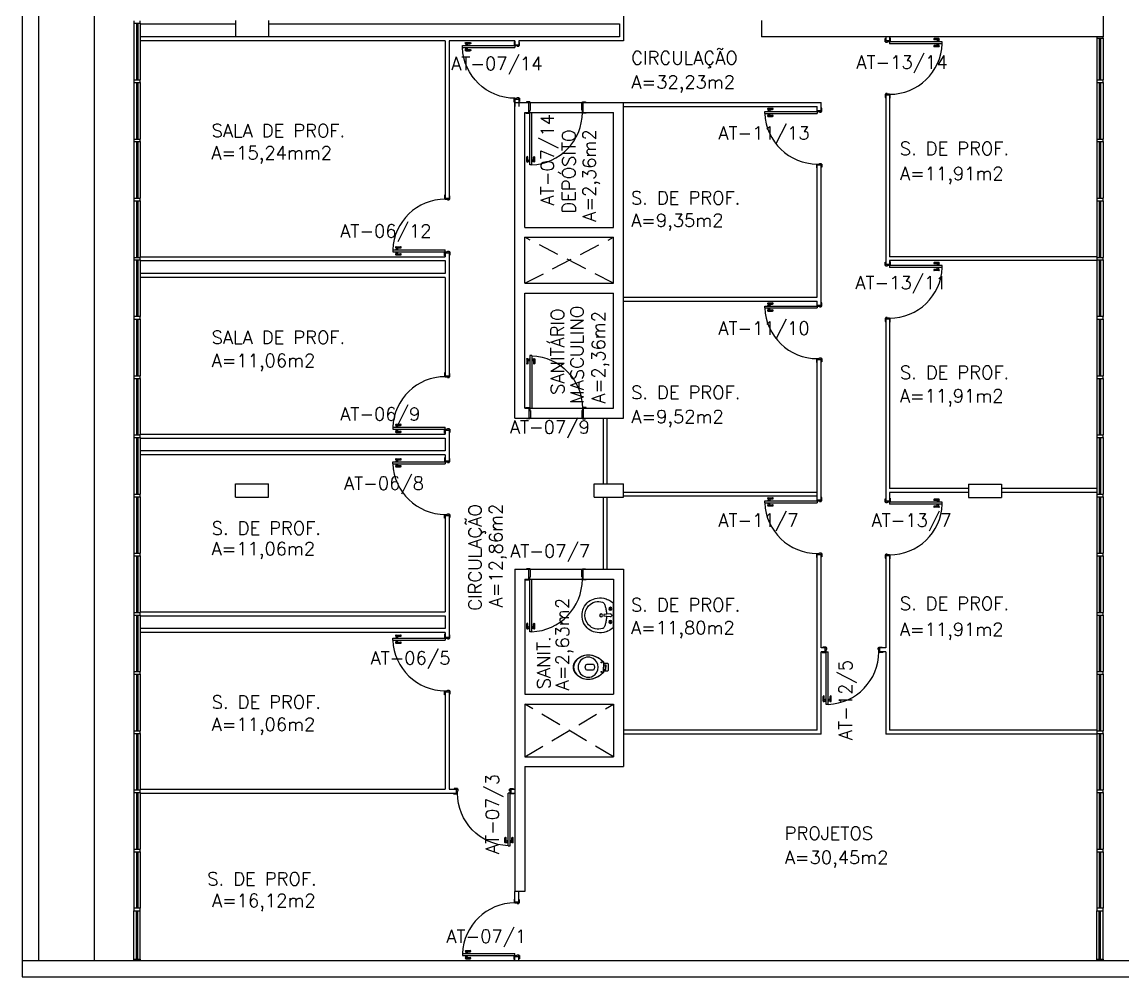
# Model space of a CAD drawing. Extents: x 199.5 to 246.9, y 176.5 to 214.3.
# Drawn here: x 202.59 to 219.34, y 176.47 to 190.99 of the extents above; entities that cross this region are included whole.
import ezdxf

# ---------------------------------------------------------------- set-up
doc = ezdxf.new("R2010")
doc.units = 0
doc.header["$LTSCALE"] = 0.1
doc.header["$MEASUREMENT"] = 0
doc.linetypes.add('HIDDEN', pattern=[9.525, 6.35, -3.175])
doc.linetypes.add('HIDDEN2', pattern=[4.7625, 3.175, -1.5875])
for name, color, linetype in [('1', 1, 'CONTINUOUS'), ('3', 2, 'CONTINUOUS'), ('ALVENARIA', 2, 'CONTINUOUS'), ('AREA', 2, 'CONTINUOUS'), ('DIVISÓRIA', 2, 'CONTINUOUS'), ('ENDEREÇO', 2, 'CONTINUOUS'), ('JANELA', 1, 'CONTINUOUS'), ('MACANETA', 2, 'CONTINUOUS'), ('MARCO', 2, 'CONTINUOUS'), ('PC', 7, 'CONTINUOUS'), ('PISO', 1, 'CONTINUOUS'), ('PORTA', 2, 'CONTINUOUS'), ('PROJEÇÃO', 1, 'HIDDEN'), ('SOLEIRA', 1, 'CONTINUOUS'), ('TEXTO', 2, 'CONTINUOUS')]:
    doc.layers.add(name, color=color, linetype=linetype)
doc.styles.add('UNB-100', font='simplex.shx', dxfattribs={"height": 0.2})

# ---------------------------------------------------------------- blocks, each defined once
blk = doc.blocks.new('MACANETA')
at = {"layer": 'MACANETA', "color": 1}
for p, q in [((-0.077, 0.052), (-0.077, 0.12)), ((-0.059, 0.052), (-0.059, 0.12)), ((-0.059, 0.075), (-0.036, 0.075)), ((-0.059, 0.052), (-0.036, 0.052)), ((-0.036, 0.044), (-0.036, 0.084)), ((-0.036, 0.084), (-0.03, 0.084)), ((-0.036, 0.044), (-0.03, 0.044)), ((0.006, 0.084), (0, 0.084)), ((0.006, 0.044), (0, 0.044)), ((0.006, 0.044), (0.006, 0.084)), ((0.029, 0.075), (0.006, 0.075)), ((0.029, 0.052), (0.006, 0.052)), ((0.029, 0.052), (0.029, 0.12)), ((0.047, 0.052), (0.047, 0.12))]:
    blk.add_line(p, q, dxfattribs=at)
for centre, start, end in [((-0.068, 0.12), 90, 180), ((-0.068, 0.052), 180, 270), ((-0.068, 0.12), 0, 90), ((-0.068, 0.052), 270, 0), ((0.038, 0.12), 90, 180), ((0.038, 0.052), 180, 270), ((0.038, 0.12), 0, 90), ((0.038, 0.052), 270, 0)]:
    blk.add_arc(centre, 0.00874, start, end, dxfattribs=at)
blk = doc.blocks.new('DOOR-80')
at = {"layer": 'PORTA'}
for p, q in [((-0.045, -0.8), (-0.045, 0)), ((-0.015, 0), (-0.045, 0)), ((-0.015, -0.8), (-0.015, 0)), ((-0.045, -0.8), (-0.015, -0.8))]:
    blk.add_line(p, q, dxfattribs=at)
at = {"layer": 'PORTA', "color": 1}
blk.add_arc((-0.015, 0), 0.8, 180, 267.8509, dxfattribs=at)
at = {"layer": 'PORTA'}
blk.add_blockref('MACANETA', (-0.015, -0.8), dxfattribs=at)
blk = doc.blocks.new('DOOR80')
at = {"layer": 'PORTA'}
for p, q in [((0.015, -0.8), (0.015, 0)), ((0.015, 0), (0.045, 0)), ((0.045, -0.8), (0.045, 0)), ((0.045, -0.8), (0.015, -0.8))]:
    blk.add_line(p, q, dxfattribs=at)
at = {"layer": 'PORTA', "color": 1}
blk.add_arc((0.015, 0), 0.8, 272.1491, 0, dxfattribs=at)
at = {"layer": 'PORTA'}
blk.add_blockref('MACANETA', (0.045, -0.8), dxfattribs=at)
blk = doc.blocks.new('A$C6A052544')
at = {"layer": 'PC', "color": 2}
for p, q in [((0.265, 0), (0.09, 0)), ((0.242, 0.053), (0.249, 0.147)), ((0.249, 0.147), (0.279, 0.147)), ((0.249, 0.147), (0.279, 0.147)), ((0.44, 0), (0.265, 0)), ((0.287, 0.053), (0.279, 0.147))]:
    blk.add_line(p, q, dxfattribs=at)
at = {"layer": 'PC', "color": 1}
for centre, radius in [((0.265, 0.19), 0.0225), ((0.164, 0.049), 0.015), ((0.364, 0.049), 0.015)]:
    blk.add_circle(centre, radius, dxfattribs=at)
at = {"layer": 'PC', "color": 2}
for centre in [(0.164, 0.049), (0.364, 0.049)]:
    blk.add_circle(centre, 0.0225, dxfattribs=at)
for centre, radius, start, end in [((0.283, 0.212), 0.283, 143.5759, 166.077), ((0.248, 0.233), 0.242, 112.9756, 142.6811), ((0.253, 0.233), 0.199, 132.5387, 166.3801), ((0.263, 0.217), 0.218, 89.5084, 131.6465), ((0.264, 0.213), 0.267, 89.755, 114.448), ((0.266, 0.213), 0.267, 65.552, 90.245), ((0.267, 0.217), 0.218, 48.3535, 90.4916), ((0.282, 0.233), 0.242, 37.3189, 67.0244), ((0.276, 0.233), 0.199, 13.6199, 47.4613), ((0.246, 0.212), 0.283, 13.923, 36.4241), ((0.308, 0.208), 0.309, 166.5171, 190.8389), ((0.255, 0.233), 0.201, 166.6319, 198.9909), ((0.102, 0.178), 0.039, 194.4492, 220.5012), ((0.427, 0.178), 0.039, 319.4988, 345.5508), ((0.274, 0.233), 0.201, 341.0091, 13.3681), ((0.221, 0.208), 0.309, 349.1611, 13.4829), ((0.327, 0.217), 0.329, 191.7639, 204.6142), ((0.296, 0.207), 0.297, 205.4395, 223.1578), ((0.105, 0.182), 0.0439, 222.0627, 243.6798), ((0.089, 0.011), 0.0113, 216.6083, 274.9362), ((0.146, 0.259), 0.132, 242.7105, 252.8041), ((0.254, 0.523), 0.416, 249.3524, 256.1775), ((0.27, 0.578), 0.473, 255.9168, 263.3055), ((0.262, 0.483), 0.378, 262.7649, 267.5591), ((0.264, 0.049), 0.0225, 171.2026, 8.7974), ((0.267, 0.483), 0.378, 272.3442, 277.2351), ((0.259, 0.578), 0.473, 276.6945, 284.0832), ((0.275, 0.523), 0.416, 283.8225, 290.6476), ((0.383, 0.259), 0.132, 287.1959, 297.2895), ((0.441, 0.011), 0.0113, 265.0638, 323.3917), ((0.424, 0.182), 0.0439, 296.3202, 317.9373), ((0.233, 0.207), 0.297, 316.8422, 334.5605), ((0.202, 0.217), 0.329, 335.3858, 348.2361)]:
    blk.add_arc(centre, radius, start, end, dxfattribs=at)

msp = doc.modelspace()

# ---------------------------------------------------------------- linework, layer by layer
at = {"layer": '1'}
for points in [[(211.442, 181.251, 0.139044), (211.44, 181.256, 0.064585), (211.38, 181.31, 0.117724), (211.236, 181.364, 0.055952), (211.183, 181.364, 0.107706), (211.085, 181.33, 0.08812), (211.016, 181.269, 0.163345), (210.987, 181.182), (210.987, 181.182, 0.163345), (211.016, 181.094, 0.08812), (211.085, 181.033, 0.107706), (211.183, 181, 0.055952), (211.236, 180.999, 0.117724), (211.38, 181.053, 0.064585), (211.44, 181.108, 0.139044), (211.442, 181.112)], [(211.442, 181.225, 0.380199), (211.45, 181.218), (211.461, 181.218, 0.087349), (211.465, 181.219, -0.172037), (211.474, 181.219, -0.102747), (211.476, 181.217, -0.167994), (211.477, 181.213), (211.477, 181.182)], [(211.442, 181.138, -0.380199), (211.45, 181.146), (211.461, 181.146, -0.087349), (211.465, 181.145, 0.172037), (211.474, 181.145, 0.102747), (211.476, 181.146, 0.167994), (211.477, 181.15), (211.477, 181.182)]]:
    msp.add_lwpolyline(points, format="xyb", dxfattribs=at)
msp.add_lwpolyline([(211.17, 181.152, -0.183333), (211.17, 181.212, -0.302776), (211.192, 181.226), (211.288, 181.226, -0.370787), (211.288, 181.137), (211.192, 181.137, -0.302776)], format="xyb", close=True, dxfattribs=at)
msp.add_lwpolyline([(211.466, 181.217), (211.466, 181.182), (211.466, 181.146)], dxfattribs=at)
at = {"layer": '3'}
for points in [[(211.439, 181.1, -0.059368), (211.382, 181.05, -0.082654), (211.282, 181.004, -0.104255), (211.182, 180.995, -0.107708), (211.082, 181.029, -0.088187), (211.012, 181.092, -0.163426), (210.982, 181.182, -0.163426), (211.012, 181.272, -0.088187), (211.082, 181.334, -0.107708), (211.182, 181.368, -0.104255), (211.282, 181.36, -0.082654), (211.382, 181.314, -0.059368), (211.439, 181.264, -0.207706), (211.442, 181.256), (211.442, 181.251), (211.442, 181.244), (211.5, 181.244, -0.402093), (211.512, 181.233), (211.512, 181.182), (211.512, 181.13, -0.402093), (211.5, 181.119), (211.442, 181.119), (211.442, 181.112), (211.442, 181.107, -0.207706)], [(211.36, 181.182, 0.268395), (211.282, 181.315, 0.179674), (211.182, 181.333, 0.170707), (211.092, 181.282, 0.179561), (211.055, 181.182, 0.179561), (211.092, 181.082, 0.170707), (211.182, 181.031, 0.179674), (211.282, 181.048, 0.268395)]]:
    msp.add_lwpolyline(points, format="xyb", close=True, dxfattribs=at)
for points in [[(211.442, 181.244), (211.442, 181.182)], [(211.442, 181.119), (211.442, 181.182)]]:
    msp.add_lwpolyline(points, dxfattribs=at)
for centre in [(211.412, 181.255), (211.412, 181.109)]:
    msp.add_circle(centre, 0.0075, dxfattribs=at)
at = {"layer": 'ALVENARIA'}
for p, q in [((219.044, 198.07), (219.044, 190.77)), ((205.844, 191.02), (205.844, 190.77)), ((206.344, 191.02), (206.344, 190.77)), ((213.844, 191.02), (213.844, 190.77)), ((206.344, 190.77), (205.844, 190.77)), ((219.044, 190.77), (213.844, 190.77)), ((210.094, 184.97), (210.094, 189.77)), ((210.094, 189.77), (210.304, 189.77)), ((210.244, 189.62), (210.304, 189.62)), ((210.244, 187.87), (210.244, 189.62)), ((210.304, 189.62), (210.304, 189.77)), ((211.134, 189.77), (211.744, 189.77)), ((211.134, 189.62), (211.134, 189.77)), ((211.134, 189.62), (211.594, 189.62)), ((211.594, 187.87), (211.594, 189.62)), ((211.744, 184.97), (211.744, 189.77)), ((210.244, 187.87), (211.594, 187.87)), ((210.244, 187.72), (211.594, 187.72)), ((210.244, 187.02), (210.244, 187.72)), ((211.594, 187.02), (211.594, 187.72)), ((210.244, 187.02), (211.594, 187.02)), ((210.244, 185.12), (210.244, 186.87)), ((210.244, 186.87), (211.594, 186.87)), ((211.594, 185.12), (211.594, 186.87)), ((210.244, 185.12), (210.304, 185.12)), ((210.304, 185.12), (210.304, 184.97)), ((211.134, 185.12), (211.594, 185.12)), ((211.134, 185.12), (211.134, 184.97)), ((210.094, 184.97), (210.304, 184.97)), ((211.134, 184.97), (211.744, 184.97)), ((205.844, 183.77), (205.844, 183.97)), ((205.844, 183.97), (206.344, 183.97)), ((206.344, 183.77), (206.344, 183.97)), ((211.3, 183.77), (211.3, 183.97)), ((211.3, 183.97), (211.744, 183.97)), ((211.744, 183.77), (211.744, 183.97)), ((216.994, 183.963), (217.494, 183.963)), ((216.994, 183.963), (216.994, 183.763)), ((217.494, 183.963), (217.494, 183.763)), ((205.844, 183.77), (206.344, 183.77)), ((211.3, 183.77), (211.744, 183.77)), ((216.994, 183.763), (217.494, 183.763)), ((210.094, 182.67), (210.304, 182.67)), ((210.094, 182.67), (210.094, 177.77)), ((210.304, 182.52), (210.304, 182.67)), ((211.134, 182.67), (211.744, 182.67)), ((211.134, 182.52), (211.134, 182.67)), ((211.744, 182.67), (211.744, 179.67)), ((210.244, 182.52), (210.244, 180.77)), ((210.244, 182.52), (210.304, 182.52)), ((211.134, 182.52), (211.594, 182.52)), ((211.594, 182.52), (211.594, 180.77)), ((210.244, 180.77), (211.594, 180.77)), ((210.244, 180.62), (211.594, 180.62)), ((210.244, 180.62), (210.244, 179.82)), ((211.594, 180.62), (211.594, 179.82)), ((210.244, 179.82), (211.594, 179.82)), ((210.244, 179.67), (211.744, 179.67)), ((210.244, 179.67), (210.244, 177.77)), ((210.244, 177.77), (210.094, 177.77)), ((202.594, 176.72), (225.844, 176.72)), ((202.594, 176.72), (202.594, 176.47)), ((202.594, 176.47), (225.844, 176.47))]:
    msp.add_line(p, q, dxfattribs=at)
at = {"layer": 'DIVISÓRIA'}
for p, q in [((204.394, 190.965), (205.844, 190.965)), ((206.344, 190.965), (211.684, 190.965)), ((211.684, 190.965), (211.684, 190.77)), ((211.744, 191.085), (211.744, 190.71)), ((211.684, 190.77), (204.394, 190.77)), ((209.034, 190.71), (204.394, 190.71)), ((209.034, 190.71), (209.034, 188.315)), ((209.094, 190.71), (209.094, 188.315)), ((210.094, 190.71), (209.094, 190.71)), ((210.084, 190.695), (210.084, 190.645)), ((210.094, 190.695), (210.084, 190.695)), ((210.084, 190.645), (210.094, 190.645)), ((210.094, 190.71), (210.094, 190.65)), ((210.094, 190.65), (210.094, 190.645)), ((210.094, 190.65), (210.154, 190.65)), ((210.094, 190.645), (210.094, 190.635)), ((210.094, 190.635), (210.129, 190.635)), ((210.129, 190.635), (210.129, 190.625)), ((210.129, 190.625), (210.154, 190.625)), ((211.684, 190.77), (210.154, 190.77)), ((211.744, 190.71), (210.154, 190.71)), ((210.154, 190.71), (210.154, 190.65)), ((210.164, 190.685), (210.154, 190.685)), ((210.154, 190.65), (210.154, 190.635)), ((210.154, 190.635), (210.164, 190.635)), ((210.154, 190.625), (210.154, 190.635)), ((210.164, 190.635), (210.164, 190.685)), ((215.724, 190.745), (215.734, 190.745)), ((215.724, 190.695), (215.724, 190.745)), ((215.734, 190.695), (215.724, 190.695)), ((215.734, 190.77), (215.734, 190.71)), ((215.734, 190.71), (215.734, 190.695)), ((215.794, 190.71), (215.734, 190.71)), ((215.734, 190.685), (215.734, 190.695)), ((215.759, 190.685), (215.734, 190.685)), ((215.759, 190.695), (215.759, 190.685)), ((215.794, 190.695), (215.759, 190.695)), ((215.794, 190.77), (215.794, 190.71)), ((215.794, 190.755), (215.804, 190.755)), ((215.794, 190.71), (215.794, 190.705)), ((215.794, 190.705), (215.794, 190.695)), ((215.804, 190.705), (215.794, 190.705)), ((215.804, 190.755), (215.804, 190.705)), ((210.084, 189.825), (210.094, 189.825)), ((210.084, 189.775), (210.084, 189.825)), ((210.094, 189.835), (210.129, 189.835)), ((210.094, 189.825), (210.094, 189.835)), ((210.094, 189.82), (210.094, 189.825)), ((210.094, 189.82), (210.094, 189.71)), ((210.094, 189.82), (210.154, 189.82)), ((210.129, 189.845), (210.154, 189.845)), ((210.129, 189.835), (210.129, 189.845)), ((210.154, 189.845), (210.154, 189.835)), ((210.154, 189.82), (210.154, 189.835)), ((210.154, 189.835), (210.164, 189.835)), ((210.154, 189.82), (210.154, 189.71)), ((210.164, 189.785), (210.154, 189.785)), ((210.164, 189.835), (210.164, 189.785)), ((215.724, 189.895), (215.724, 189.845)), ((215.734, 189.895), (215.724, 189.895)), ((215.724, 189.845), (215.734, 189.845)), ((215.734, 189.905), (215.734, 189.895)), ((215.759, 189.905), (215.734, 189.905)), ((215.734, 189.88), (215.734, 189.895)), ((215.734, 189.88), (215.734, 187.305)), ((215.794, 189.88), (215.734, 189.88)), ((215.759, 189.895), (215.759, 189.905)), ((215.794, 189.895), (215.759, 189.895)), ((215.794, 189.885), (215.794, 189.895)), ((215.794, 189.88), (215.794, 189.885)), ((215.804, 189.885), (215.794, 189.885)), ((215.794, 189.88), (215.794, 187.425)), ((215.794, 189.835), (215.804, 189.835)), ((215.804, 189.835), (215.804, 189.885)), ((210.094, 189.775), (210.084, 189.775)), ((211.744, 189.77), (214.754, 189.77)), ((211.744, 189.71), (214.694, 189.71)), ((214.684, 189.695), (214.684, 189.645)), ((214.694, 189.695), (214.684, 189.695)), ((214.684, 189.645), (214.694, 189.645)), ((214.694, 189.65), (214.694, 189.71)), ((214.694, 189.65), (214.694, 189.645)), ((214.694, 189.65), (214.754, 189.65)), ((214.694, 189.645), (214.694, 189.635)), ((214.694, 189.635), (214.729, 189.635)), ((214.729, 189.635), (214.729, 189.625)), ((214.729, 189.625), (214.754, 189.625)), ((214.754, 189.65), (214.754, 189.77)), ((214.764, 189.685), (214.754, 189.685)), ((214.754, 189.65), (214.754, 189.635)), ((214.754, 189.635), (214.764, 189.635)), ((214.754, 189.625), (214.754, 189.635)), ((214.764, 189.635), (214.764, 189.685)), ((214.684, 188.825), (214.694, 188.825)), ((214.684, 188.775), (214.684, 188.825)), ((214.694, 188.775), (214.684, 188.775)), ((214.694, 188.835), (214.729, 188.835)), ((214.694, 188.825), (214.694, 188.835)), ((214.694, 188.82), (214.694, 188.825)), ((214.694, 188.82), (214.754, 188.82)), ((214.694, 186.81), (214.694, 188.82)), ((214.729, 188.845), (214.754, 188.845)), ((214.729, 188.835), (214.729, 188.845)), ((214.754, 188.845), (214.754, 188.835)), ((214.754, 188.82), (214.754, 188.835)), ((214.754, 188.835), (214.764, 188.835)), ((214.754, 186.69), (214.754, 188.82)), ((214.764, 188.785), (214.754, 188.785)), ((214.764, 188.835), (214.764, 188.785)), ((209.024, 188.36), (209.024, 188.31)), ((209.034, 188.36), (209.024, 188.36)), ((209.024, 188.31), (209.034, 188.31)), ((209.034, 188.315), (209.034, 188.31)), ((209.034, 188.315), (209.094, 188.315)), ((209.034, 188.31), (209.034, 188.3)), ((209.034, 188.3), (209.069, 188.3)), ((209.069, 188.3), (209.069, 188.29)), ((209.069, 188.29), (209.094, 188.29)), ((209.104, 188.35), (209.094, 188.35)), ((209.094, 188.315), (209.094, 188.3)), ((209.094, 188.3), (209.104, 188.3)), ((209.094, 188.29), (209.094, 188.3)), ((209.104, 188.3), (209.104, 188.35)), ((209.024, 187.49), (209.034, 187.49)), ((209.024, 187.44), (209.024, 187.49)), ((209.034, 187.44), (209.024, 187.44)), ((209.034, 187.5), (209.069, 187.5)), ((209.034, 187.49), (209.034, 187.5)), ((209.034, 187.485), (209.034, 187.49)), ((209.034, 187.485), (209.034, 187.425)), ((209.034, 187.485), (209.094, 187.485)), ((209.069, 187.51), (209.094, 187.51)), ((209.069, 187.5), (209.069, 187.51)), ((209.094, 187.51), (209.094, 187.5)), ((209.094, 187.485), (209.094, 187.5)), ((209.094, 187.5), (209.104, 187.5)), ((209.094, 187.485), (209.094, 185.615)), ((209.104, 187.45), (209.094, 187.45)), ((209.104, 187.5), (209.104, 187.45)), ((204.394, 187.425), (209.034, 187.425)), ((204.394, 187.365), (209.034, 187.365)), ((209.034, 187.365), (209.034, 187.17)), ((215.724, 187.34), (215.734, 187.34)), ((215.724, 187.29), (215.724, 187.34)), ((215.734, 187.29), (215.724, 187.29)), ((215.734, 187.305), (215.734, 187.29)), ((215.794, 187.305), (215.734, 187.305)), ((215.734, 187.28), (215.734, 187.29)), ((215.759, 187.28), (215.734, 187.28)), ((215.759, 187.29), (215.759, 187.28)), ((215.794, 187.29), (215.759, 187.29)), ((218.944, 187.425), (215.794, 187.425)), ((215.794, 187.365), (215.794, 187.305)), ((218.944, 187.365), (215.794, 187.365)), ((215.794, 187.35), (215.804, 187.35)), ((215.794, 187.305), (215.794, 187.3)), ((215.794, 187.3), (215.794, 187.29)), ((215.804, 187.3), (215.794, 187.3)), ((215.804, 187.35), (215.804, 187.3)), ((209.034, 187.17), (204.394, 187.17)), ((209.034, 187.11), (204.394, 187.11)), ((209.034, 187.11), (209.034, 185.615)), ((211.744, 186.81), (214.694, 186.81)), ((211.744, 186.75), (214.694, 186.75)), ((214.684, 186.735), (214.684, 186.685)), ((214.694, 186.735), (214.684, 186.735)), ((214.684, 186.685), (214.694, 186.685)), ((214.694, 186.69), (214.694, 186.75)), ((214.694, 186.69), (214.694, 186.685)), ((214.694, 186.69), (214.754, 186.69)), ((214.694, 186.685), (214.694, 186.675)), ((214.694, 186.675), (214.729, 186.675)), ((214.729, 186.675), (214.729, 186.665)), ((214.729, 186.665), (214.754, 186.665)), ((214.764, 186.725), (214.754, 186.725)), ((214.754, 186.69), (214.754, 186.675)), ((214.754, 186.675), (214.764, 186.675)), ((214.754, 186.665), (214.754, 186.675)), ((214.764, 186.675), (214.764, 186.725)), ((215.724, 186.49), (215.724, 186.44)), ((215.734, 186.49), (215.724, 186.49)), ((215.724, 186.44), (215.734, 186.44)), ((215.734, 186.5), (215.734, 186.49)), ((215.759, 186.5), (215.734, 186.5)), ((215.734, 186.475), (215.734, 186.49)), ((215.734, 186.475), (215.734, 183.705)), ((215.794, 186.475), (215.734, 186.475)), ((215.759, 186.49), (215.759, 186.5)), ((215.794, 186.49), (215.759, 186.49)), ((215.794, 186.48), (215.794, 186.49)), ((215.794, 186.475), (215.794, 186.48)), ((215.804, 186.48), (215.794, 186.48)), ((215.794, 186.475), (215.794, 183.9)), ((215.794, 186.43), (215.804, 186.43)), ((215.804, 186.43), (215.804, 186.48)), ((214.684, 185.865), (214.694, 185.865)), ((214.684, 185.815), (214.684, 185.865)), ((214.694, 185.815), (214.684, 185.815)), ((214.694, 185.875), (214.729, 185.875)), ((214.694, 185.865), (214.694, 185.875)), ((214.694, 185.86), (214.694, 185.865)), ((214.694, 183.75), (214.694, 185.86)), ((214.694, 185.86), (214.754, 185.86)), ((214.729, 185.885), (214.754, 185.885)), ((214.729, 185.875), (214.729, 185.885)), ((214.754, 185.885), (214.754, 185.875)), ((214.754, 185.86), (214.754, 185.875)), ((214.754, 185.875), (214.764, 185.875)), ((214.754, 183.726), (214.754, 185.86)), ((214.764, 185.825), (214.754, 185.825)), ((214.764, 185.875), (214.764, 185.825)), ((209.024, 185.66), (209.024, 185.61)), ((209.034, 185.66), (209.024, 185.66)), ((209.024, 185.61), (209.034, 185.61)), ((209.034, 185.615), (209.034, 185.61)), ((209.034, 185.615), (209.094, 185.615)), ((209.034, 185.61), (209.034, 185.6)), ((209.034, 185.6), (209.069, 185.6)), ((209.069, 185.6), (209.069, 185.59)), ((209.104, 185.65), (209.094, 185.65)), ((209.094, 185.615), (209.094, 185.6)), ((209.094, 185.6), (209.104, 185.6)), ((209.094, 185.59), (209.094, 185.6)), ((209.104, 185.6), (209.104, 185.65)), ((209.069, 185.59), (209.094, 185.59)), ((211.439, 183.97), (211.439, 184.97)), ((211.499, 183.97), (211.499, 184.97)), ((209.024, 184.79), (209.034, 184.79)), ((209.024, 184.74), (209.024, 184.79)), ((209.034, 184.8), (209.069, 184.8)), ((209.034, 184.79), (209.034, 184.8)), ((209.034, 184.785), (209.034, 184.79)), ((209.034, 184.785), (209.034, 184.725)), ((209.034, 184.785), (209.094, 184.785)), ((209.069, 184.81), (209.094, 184.81)), ((209.069, 184.8), (209.069, 184.81)), ((209.094, 184.81), (209.094, 184.8)), ((209.094, 184.785), (209.094, 184.8)), ((209.094, 184.8), (209.104, 184.8)), ((209.094, 184.785), (209.094, 184.321)), ((209.104, 184.8), (209.104, 184.75)), ((204.394, 184.725), (209.034, 184.725)), ((204.394, 184.665), (209.034, 184.665)), ((209.034, 184.74), (209.024, 184.74)), ((209.034, 184.665), (209.034, 184.47)), ((209.104, 184.75), (209.094, 184.75)), ((209.034, 184.47), (204.394, 184.47)), ((209.034, 184.41), (204.394, 184.41)), ((209.024, 184.366), (209.024, 184.316)), ((209.034, 184.366), (209.024, 184.366)), ((209.024, 184.316), (209.034, 184.316)), ((209.034, 184.41), (209.034, 184.321)), ((209.034, 184.321), (209.034, 184.316)), ((209.034, 184.321), (209.094, 184.321)), ((209.034, 184.316), (209.034, 184.306)), ((209.034, 184.306), (209.069, 184.306)), ((209.069, 184.306), (209.069, 184.296)), ((209.069, 184.296), (209.094, 184.296)), ((209.104, 184.356), (209.094, 184.356)), ((209.094, 184.321), (209.094, 184.306)), ((209.094, 184.306), (209.104, 184.306)), ((209.094, 184.296), (209.094, 184.306)), ((209.104, 184.306), (209.104, 184.356)), ((211.439, 182.67), (211.439, 183.77)), ((211.499, 182.67), (211.499, 183.77)), ((211.744, 183.846), (214.694, 183.846)), ((211.744, 183.786), (214.694, 183.786)), ((214.684, 183.771), (214.684, 183.721)), ((214.694, 183.771), (214.684, 183.771)), ((214.694, 183.726), (214.694, 183.786)), ((214.764, 183.761), (214.754, 183.761)), ((214.764, 183.711), (214.764, 183.761)), ((216.994, 183.9), (215.794, 183.9)), ((216.994, 183.84), (215.794, 183.84)), ((215.794, 183.84), (215.794, 183.705)), ((215.794, 183.75), (215.804, 183.75)), ((215.804, 183.75), (215.804, 183.7)), ((218.944, 183.9), (217.494, 183.9)), ((218.944, 183.84), (217.494, 183.84)), ((214.684, 183.721), (214.694, 183.721)), ((214.694, 183.726), (214.694, 183.721)), ((214.694, 183.726), (214.754, 183.726)), ((214.694, 183.721), (214.694, 183.711)), ((214.694, 183.711), (214.729, 183.711)), ((214.729, 183.711), (214.729, 183.701)), ((214.729, 183.701), (214.754, 183.701)), ((214.754, 183.726), (214.754, 183.711)), ((214.754, 183.711), (214.764, 183.711)), ((214.754, 183.701), (214.754, 183.711)), ((215.724, 183.74), (215.734, 183.74)), ((215.724, 183.69), (215.724, 183.74)), ((215.734, 183.69), (215.724, 183.69)), ((215.734, 183.705), (215.734, 183.69)), ((215.794, 183.705), (215.734, 183.705)), ((215.734, 183.68), (215.734, 183.69)), ((215.759, 183.68), (215.734, 183.68)), ((215.759, 183.69), (215.759, 183.68)), ((215.794, 183.69), (215.759, 183.69)), ((215.794, 183.705), (215.794, 183.7)), ((215.794, 183.7), (215.794, 183.69)), ((215.804, 183.7), (215.794, 183.7)), ((209.024, 183.496), (209.034, 183.496)), ((209.024, 183.446), (209.024, 183.496)), ((209.034, 183.446), (209.024, 183.446)), ((209.034, 183.506), (209.069, 183.506)), ((209.034, 183.496), (209.034, 183.506)), ((209.034, 183.491), (209.034, 183.496)), ((209.034, 183.491), (209.034, 182.025)), ((209.034, 183.491), (209.094, 183.491)), ((209.069, 183.516), (209.094, 183.516)), ((209.069, 183.506), (209.069, 183.516)), ((209.094, 183.516), (209.094, 183.506)), ((209.094, 183.491), (209.094, 183.506)), ((209.094, 183.506), (209.104, 183.506)), ((209.094, 183.491), (209.094, 181.638)), ((209.104, 183.456), (209.094, 183.456)), ((209.104, 183.506), (209.104, 183.456)), ((214.694, 182.911), (214.729, 182.911)), ((214.694, 182.901), (214.694, 182.911)), ((214.729, 182.921), (214.754, 182.921)), ((214.729, 182.911), (214.729, 182.921)), ((214.754, 182.921), (214.754, 182.911)), ((214.754, 182.896), (214.754, 182.911)), ((214.754, 182.911), (214.764, 182.911)), ((214.764, 182.911), (214.764, 182.861)), ((214.684, 182.901), (214.694, 182.901)), ((214.684, 182.851), (214.684, 182.901)), ((214.694, 182.851), (214.684, 182.851)), ((214.694, 182.896), (214.694, 182.901)), ((214.694, 182.896), (214.754, 182.896)), ((214.694, 180.225), (214.694, 182.896)), ((214.754, 181.475), (214.754, 182.896)), ((214.764, 182.861), (214.754, 182.861)), ((215.724, 182.89), (215.724, 182.84)), ((215.734, 182.89), (215.724, 182.89)), ((215.724, 182.84), (215.734, 182.84)), ((215.734, 182.9), (215.734, 182.89)), ((215.759, 182.9), (215.734, 182.9)), ((215.734, 182.875), (215.734, 182.89)), ((215.734, 182.875), (215.734, 181.475)), ((215.794, 182.875), (215.734, 182.875)), ((215.759, 182.89), (215.759, 182.9)), ((215.794, 182.89), (215.759, 182.89)), ((215.794, 182.88), (215.794, 182.89)), ((215.794, 182.875), (215.794, 182.88)), ((215.804, 182.88), (215.794, 182.88)), ((215.794, 182.875), (215.794, 180.225)), ((215.794, 182.83), (215.804, 182.83)), ((215.804, 182.83), (215.804, 182.88)), ((204.394, 182.025), (209.034, 182.025)), ((204.394, 181.965), (209.034, 181.965)), ((209.034, 181.965), (209.034, 181.77)), ((209.034, 181.77), (204.394, 181.77)), ((209.034, 181.71), (204.394, 181.71)), ((209.024, 181.683), (209.024, 181.633)), ((209.034, 181.683), (209.024, 181.683)), ((209.024, 181.633), (209.034, 181.633)), ((209.034, 181.71), (209.034, 181.638)), ((209.034, 181.638), (209.034, 181.633)), ((209.034, 181.638), (209.094, 181.638)), ((209.034, 181.633), (209.034, 181.623)), ((209.034, 181.623), (209.069, 181.623)), ((209.069, 181.623), (209.069, 181.613)), ((209.069, 181.613), (209.094, 181.613)), ((209.104, 181.673), (209.094, 181.673)), ((209.094, 181.638), (209.094, 181.623)), ((209.094, 181.623), (209.104, 181.623)), ((209.094, 181.613), (209.094, 181.623)), ((209.104, 181.623), (209.104, 181.673)), ((214.814, 181.475), (214.754, 181.475)), ((214.814, 181.415), (214.754, 181.415)), ((214.754, 180.165), (214.754, 181.415)), ((214.769, 181.415), (214.769, 181.405)), ((214.769, 181.405), (214.819, 181.405)), ((214.779, 181.485), (214.779, 181.475)), ((214.829, 181.485), (214.779, 181.485)), ((214.814, 181.475), (214.829, 181.475)), ((214.814, 181.415), (214.814, 181.475)), ((214.814, 181.415), (214.819, 181.415)), ((214.819, 181.415), (214.829, 181.415)), ((214.819, 181.405), (214.819, 181.415)), ((214.829, 181.475), (214.829, 181.485)), ((214.839, 181.475), (214.829, 181.475)), ((214.829, 181.45), (214.839, 181.45)), ((214.829, 181.415), (214.829, 181.45)), ((214.839, 181.45), (214.839, 181.475)), ((215.619, 181.475), (215.629, 181.475)), ((215.619, 181.45), (215.619, 181.475)), ((215.629, 181.45), (215.619, 181.45)), ((215.629, 181.485), (215.679, 181.485)), ((215.629, 181.475), (215.629, 181.485)), ((215.644, 181.475), (215.629, 181.475)), ((215.629, 181.415), (215.629, 181.45)), ((215.639, 181.415), (215.629, 181.415)), ((215.644, 181.415), (215.639, 181.415)), ((215.639, 181.405), (215.639, 181.415)), ((215.689, 181.405), (215.639, 181.405)), ((215.644, 181.415), (215.644, 181.475)), ((215.734, 181.475), (215.644, 181.475)), ((215.734, 181.415), (215.644, 181.415)), ((215.679, 181.485), (215.679, 181.475)), ((215.689, 181.415), (215.689, 181.405)), ((215.734, 181.415), (215.734, 180.165)), ((209.024, 180.813), (209.034, 180.813)), ((209.024, 180.763), (209.024, 180.813)), ((209.034, 180.763), (209.024, 180.763)), ((209.034, 180.823), (209.069, 180.823)), ((209.034, 180.813), (209.034, 180.823)), ((209.034, 180.808), (209.034, 180.813)), ((209.034, 180.808), (209.034, 179.325)), ((209.034, 180.808), (209.094, 180.808)), ((209.069, 180.833), (209.094, 180.833)), ((209.069, 180.823), (209.069, 180.833)), ((209.094, 180.833), (209.094, 180.823)), ((209.094, 180.808), (209.094, 180.823)), ((209.094, 180.823), (209.104, 180.823)), ((209.094, 180.808), (209.094, 179.325)), ((209.104, 180.773), (209.094, 180.773)), ((209.104, 180.823), (209.104, 180.773)), ((214.694, 180.225), (211.744, 180.225)), ((214.754, 180.165), (211.744, 180.165)), ((218.944, 180.165), (215.734, 180.165)), ((218.944, 180.225), (215.794, 180.225)), ((204.394, 179.325), (209.034, 179.325)), ((204.394, 179.265), (209.094, 179.265)), ((209.094, 179.325), (209.204, 179.325)), ((209.094, 179.325), (209.204, 179.325)), ((209.094, 179.265), (209.094, 179.265)), ((209.094, 179.265), (209.204, 179.265)), ((209.159, 179.265), (209.159, 179.255)), ((209.159, 179.255), (209.209, 179.255)), ((209.169, 179.335), (209.169, 179.325)), ((209.219, 179.335), (209.169, 179.335)), ((209.204, 179.325), (209.219, 179.325)), ((209.204, 179.265), (209.204, 179.325)), ((209.204, 179.265), (209.209, 179.265)), ((209.209, 179.265), (209.219, 179.265)), ((209.209, 179.255), (209.209, 179.265)), ((209.219, 179.325), (209.219, 179.335)), ((209.229, 179.325), (209.219, 179.325)), ((209.219, 179.3), (209.229, 179.3)), ((209.219, 179.265), (209.219, 179.3)), ((209.229, 179.3), (209.229, 179.325)), ((210.009, 179.325), (210.019, 179.325)), ((210.009, 179.3), (210.009, 179.325)), ((210.019, 179.3), (210.009, 179.3)), ((210.019, 179.335), (210.069, 179.335)), ((210.019, 179.325), (210.019, 179.335)), ((210.034, 179.325), (210.019, 179.325)), ((210.019, 179.265), (210.019, 179.3)), ((210.029, 179.265), (210.019, 179.265)), ((210.034, 179.265), (210.029, 179.265)), ((210.029, 179.255), (210.029, 179.265)), ((210.079, 179.255), (210.029, 179.255)), ((210.034, 179.325), (210.094, 179.325)), ((210.034, 179.265), (210.034, 179.325)), ((210.034, 179.265), (210.094, 179.265)), ((210.069, 179.335), (210.069, 179.325)), ((210.079, 179.265), (210.079, 179.255)), ((210.094, 177.61), (210.094, 177.77)), ((210.154, 177.61), (210.154, 177.77)), ((210.084, 177.655), (210.084, 177.605)), ((210.094, 177.655), (210.084, 177.655)), ((210.084, 177.605), (210.094, 177.605)), ((210.094, 177.61), (210.094, 177.605)), ((210.094, 177.61), (210.154, 177.61)), ((210.094, 177.605), (210.094, 177.595)), ((210.094, 177.595), (210.129, 177.595)), ((210.129, 177.595), (210.129, 177.585)), ((210.129, 177.585), (210.154, 177.585)), ((210.164, 177.645), (210.154, 177.645)), ((210.154, 177.61), (210.154, 177.595)), ((210.154, 177.595), (210.164, 177.595)), ((210.154, 177.585), (210.154, 177.595)), ((210.164, 177.595), (210.164, 177.645)), ((210.084, 176.785), (210.094, 176.785)), ((210.084, 176.735), (210.084, 176.785)), ((210.094, 176.735), (210.084, 176.735)), ((210.094, 176.795), (210.129, 176.795)), ((210.094, 176.785), (210.094, 176.795)), ((210.094, 176.78), (210.094, 176.785)), ((210.094, 176.72), (210.094, 176.78)), ((210.094, 176.78), (210.154, 176.78)), ((210.129, 176.805), (210.154, 176.805)), ((210.129, 176.795), (210.129, 176.805)), ((210.154, 176.805), (210.154, 176.795)), ((210.154, 176.78), (210.154, 176.795)), ((210.154, 176.795), (210.164, 176.795)), ((210.154, 176.72), (210.154, 176.78)), ((210.164, 176.745), (210.154, 176.745)), ((210.164, 176.795), (210.164, 176.745))]:
    msp.add_line(p, q, dxfattribs=at)
at = {"layer": 'JANELA'}
for p, q in [((204.294, 191.015), (204.294, 190.975)), ((204.294, 190.975), (204.294, 190.115)), ((204.294, 190.975), (204.394, 190.975)), ((204.334, 190.975), (204.334, 190.115)), ((204.354, 190.975), (204.354, 190.115)), ((204.394, 190.975), (204.394, 191.015)), ((204.394, 190.975), (204.394, 190.115)), ((218.944, 190.77), (218.944, 190.75)), ((218.944, 190.75), (219.044, 190.75)), ((218.944, 190.75), (218.944, 190.115)), ((218.984, 190.75), (218.984, 190.115)), ((219.004, 190.75), (219.004, 190.115)), ((219.044, 190.75), (219.044, 190.77)), ((219.044, 190.75), (219.044, 190.115)), ((204.294, 190.115), (204.394, 190.115)), ((204.294, 190.115), (204.294, 190.075)), ((204.394, 190.075), (204.394, 190.115)), ((218.944, 190.115), (218.944, 190.075)), ((218.944, 190.115), (219.044, 190.115)), ((219.044, 190.075), (219.044, 190.115)), ((204.294, 190.075), (204.294, 189.215)), ((204.294, 190.075), (204.394, 190.075)), ((204.334, 190.075), (204.334, 189.215)), ((204.354, 190.075), (204.354, 189.215)), ((204.394, 190.075), (204.394, 189.215)), ((218.944, 190.075), (219.044, 190.075)), ((218.944, 190.075), (218.944, 189.215)), ((218.984, 190.075), (218.984, 189.215)), ((219.004, 190.075), (219.004, 189.215)), ((219.044, 190.075), (219.044, 189.215)), ((204.294, 189.215), (204.394, 189.215)), ((204.294, 189.215), (204.294, 189.175)), ((204.294, 189.175), (204.294, 188.315)), ((204.294, 189.175), (204.394, 189.175)), ((204.334, 189.175), (204.334, 188.315)), ((204.354, 189.175), (204.354, 188.315)), ((204.394, 189.175), (204.394, 189.215)), ((204.394, 189.175), (204.394, 188.315)), ((218.944, 189.215), (218.944, 189.175)), ((218.944, 189.215), (219.044, 189.215)), ((218.944, 189.175), (219.044, 189.175)), ((218.944, 189.175), (218.944, 188.315)), ((218.984, 189.175), (218.984, 188.315)), ((219.004, 189.175), (219.004, 188.315)), ((219.044, 189.175), (219.044, 189.215)), ((219.044, 189.175), (219.044, 188.315)), ((204.294, 188.315), (204.394, 188.315)), ((204.294, 188.315), (204.294, 188.275)), ((204.294, 188.275), (204.294, 187.415)), ((204.294, 188.275), (204.394, 188.275)), ((204.334, 188.275), (204.334, 187.415)), ((204.354, 188.275), (204.354, 187.415)), ((204.394, 188.275), (204.394, 188.315)), ((204.394, 188.275), (204.394, 187.415)), ((218.944, 188.315), (218.944, 188.275)), ((218.944, 188.315), (219.044, 188.315)), ((218.944, 188.275), (219.044, 188.275)), ((218.944, 188.275), (218.944, 187.415)), ((218.984, 188.275), (218.984, 187.415)), ((219.004, 188.275), (219.004, 187.415)), ((219.044, 188.275), (219.044, 188.315)), ((219.044, 188.275), (219.044, 187.415)), ((204.294, 187.415), (204.294, 187.375)), ((204.294, 187.415), (204.394, 187.415)), ((204.294, 187.375), (204.394, 187.375)), ((204.294, 187.375), (204.294, 186.515)), ((204.334, 187.375), (204.334, 186.515)), ((204.354, 187.375), (204.354, 186.515)), ((204.394, 187.365), (204.394, 187.425)), ((204.394, 187.375), (204.394, 186.515)), ((218.944, 187.415), (219.044, 187.415)), ((218.944, 187.415), (218.944, 187.375)), ((218.944, 187.375), (219.044, 187.375)), ((218.944, 187.375), (218.944, 186.515)), ((218.984, 187.375), (218.984, 186.515)), ((219.004, 187.375), (219.004, 186.515)), ((219.044, 187.375), (219.044, 187.415)), ((219.044, 187.375), (219.044, 186.515)), ((204.394, 186.515), (204.294, 186.515)), ((204.294, 186.515), (204.294, 186.475)), ((204.294, 186.475), (204.294, 185.615)), ((204.294, 186.475), (204.394, 186.475)), ((204.334, 186.475), (204.334, 185.615)), ((204.354, 186.475), (204.354, 185.615)), ((204.394, 186.475), (204.394, 186.515)), ((204.394, 186.475), (204.394, 185.615)), ((218.944, 186.515), (218.944, 186.475)), ((219.044, 186.515), (218.944, 186.515)), ((218.944, 186.475), (218.944, 185.615)), ((218.944, 186.475), (219.044, 186.475)), ((218.984, 186.475), (218.984, 185.615)), ((219.004, 186.475), (219.004, 185.615)), ((219.044, 186.475), (219.044, 186.515)), ((219.044, 186.475), (219.044, 185.615)), ((204.294, 185.615), (204.394, 185.615)), ((204.294, 185.615), (204.294, 185.575)), ((204.394, 185.575), (204.394, 185.615)), ((218.944, 185.615), (218.944, 185.575)), ((218.944, 185.615), (219.044, 185.615)), ((219.044, 185.575), (219.044, 185.615)), ((204.294, 185.575), (204.294, 184.715)), ((204.294, 185.575), (204.394, 185.575)), ((204.334, 185.575), (204.334, 184.715)), ((204.354, 185.575), (204.354, 184.715)), ((204.394, 185.575), (204.394, 184.715)), ((218.944, 185.575), (219.044, 185.575)), ((218.944, 185.575), (218.944, 184.715)), ((218.984, 185.575), (218.984, 184.715)), ((219.004, 185.575), (219.004, 184.715)), ((219.044, 185.575), (219.044, 184.715)), ((204.294, 184.715), (204.394, 184.715)), ((204.294, 184.715), (204.294, 184.675)), ((204.294, 184.675), (204.394, 184.675)), ((204.294, 184.675), (204.294, 183.815)), ((204.334, 184.675), (204.334, 183.815)), ((204.354, 184.675), (204.354, 183.815)), ((204.394, 184.665), (204.394, 184.725)), ((204.394, 184.675), (204.394, 183.815)), ((218.944, 184.715), (218.944, 184.675)), ((218.944, 184.715), (219.044, 184.715)), ((218.944, 184.675), (219.044, 184.675)), ((218.944, 184.675), (218.944, 183.815)), ((218.984, 184.675), (218.984, 183.815)), ((219.004, 184.675), (219.004, 183.815)), ((219.044, 184.675), (219.044, 184.715)), ((219.044, 184.675), (219.044, 183.815)), ((204.294, 183.815), (204.394, 183.815)), ((204.294, 183.815), (204.294, 183.775)), ((204.294, 183.775), (204.294, 182.915)), ((204.294, 183.775), (204.394, 183.775)), ((204.334, 183.775), (204.334, 182.915)), ((204.354, 183.775), (204.354, 182.915)), ((204.394, 183.775), (204.394, 183.815)), ((204.394, 183.775), (204.394, 182.915)), ((218.944, 183.815), (218.944, 183.775)), ((218.944, 183.815), (219.044, 183.815)), ((218.944, 183.775), (219.044, 183.775)), ((218.944, 183.775), (218.944, 182.915)), ((218.984, 183.775), (218.984, 182.915)), ((219.004, 183.775), (219.004, 182.915)), ((219.044, 183.775), (219.044, 183.815)), ((219.044, 183.775), (219.044, 182.915)), ((204.294, 182.915), (204.394, 182.915)), ((204.294, 182.915), (204.294, 182.875)), ((204.394, 182.875), (204.394, 182.915)), ((218.944, 182.915), (218.944, 182.875)), ((218.944, 182.915), (219.044, 182.915)), ((219.044, 182.875), (219.044, 182.915)), ((204.294, 182.875), (204.294, 182.015)), ((204.294, 182.875), (204.394, 182.875)), ((204.334, 182.875), (204.334, 182.015)), ((204.354, 182.875), (204.354, 182.015)), ((204.394, 182.875), (204.394, 182.015)), ((218.944, 182.875), (219.044, 182.875)), ((218.944, 182.875), (218.944, 182.015)), ((218.984, 182.875), (218.984, 182.015)), ((219.004, 182.875), (219.004, 182.015)), ((219.044, 182.875), (219.044, 182.015)), ((204.294, 182.015), (204.394, 182.015)), ((204.294, 182.015), (204.294, 181.975)), ((204.294, 181.975), (204.294, 181.115)), ((204.294, 181.975), (204.394, 181.975)), ((204.334, 181.975), (204.334, 181.115)), ((204.354, 181.975), (204.354, 181.115)), ((204.394, 181.975), (204.394, 182.015)), ((204.394, 181.975), (204.394, 181.115)), ((218.944, 182.015), (218.944, 181.975)), ((218.944, 182.015), (219.044, 182.015)), ((218.944, 181.975), (219.044, 181.975)), ((218.944, 181.975), (218.944, 181.115)), ((218.984, 181.975), (218.984, 181.115)), ((219.004, 181.975), (219.004, 181.115)), ((219.044, 181.975), (219.044, 182.015)), ((219.044, 181.975), (219.044, 181.115)), ((204.294, 181.115), (204.394, 181.115)), ((204.294, 181.115), (204.294, 181.075)), ((204.294, 181.075), (204.294, 180.215)), ((204.294, 181.075), (204.394, 181.075)), ((204.334, 181.075), (204.334, 180.215)), ((204.354, 181.075), (204.354, 180.215)), ((204.394, 181.075), (204.394, 181.115)), ((204.394, 181.075), (204.394, 180.215)), ((218.944, 181.115), (218.944, 181.075)), ((218.944, 181.115), (219.044, 181.115)), ((218.944, 181.075), (219.044, 181.075)), ((218.944, 181.075), (218.944, 180.215)), ((218.984, 181.075), (218.984, 180.215)), ((219.004, 181.075), (219.004, 180.215)), ((219.044, 181.075), (219.044, 181.115)), ((219.044, 181.075), (219.044, 180.215)), ((204.294, 180.215), (204.394, 180.215)), ((204.294, 180.215), (204.294, 180.175)), ((204.294, 180.175), (204.294, 179.315)), ((204.294, 180.175), (204.394, 180.175)), ((204.334, 180.175), (204.334, 179.315)), ((204.354, 180.175), (204.354, 179.315)), ((204.394, 180.175), (204.394, 180.215)), ((204.394, 180.175), (204.394, 179.315)), ((218.944, 180.225), (218.944, 180.165)), ((218.944, 180.215), (219.044, 180.215)), ((218.944, 180.175), (219.044, 180.175)), ((218.944, 180.175), (218.944, 179.315)), ((218.984, 180.175), (218.984, 179.315)), ((219.004, 180.175), (219.004, 179.315)), ((219.044, 180.175), (219.044, 180.215)), ((219.044, 180.175), (219.044, 179.315)), ((204.294, 179.315), (204.394, 179.315)), ((204.294, 179.315), (204.294, 179.275)), ((204.294, 179.275), (204.294, 178.415)), ((204.294, 179.275), (204.394, 179.275)), ((204.334, 179.275), (204.334, 178.415)), ((204.354, 179.275), (204.354, 178.415)), ((204.394, 179.275), (204.394, 179.315)), ((204.394, 179.275), (204.394, 178.415)), ((218.944, 179.315), (218.944, 179.275)), ((218.944, 179.315), (219.044, 179.315)), ((218.944, 179.275), (219.044, 179.275)), ((218.944, 179.275), (218.944, 178.415)), ((218.984, 179.275), (218.984, 178.415)), ((219.004, 179.275), (219.004, 178.415)), ((219.044, 179.275), (219.044, 179.315)), ((219.044, 179.275), (219.044, 178.415)), ((204.294, 178.415), (204.294, 178.375)), ((204.294, 178.415), (204.394, 178.415)), ((204.394, 178.375), (204.394, 178.415)), ((218.944, 178.415), (219.044, 178.415)), ((218.944, 178.415), (218.944, 178.375)), ((219.044, 178.375), (219.044, 178.415)), ((204.294, 178.375), (204.294, 177.515)), ((204.294, 178.375), (204.394, 178.375)), ((204.334, 178.375), (204.334, 177.515)), ((204.354, 178.375), (204.354, 177.515)), ((204.394, 178.375), (204.394, 177.515)), ((218.944, 178.375), (218.944, 177.515)), ((218.944, 178.375), (219.044, 178.375)), ((218.984, 178.375), (218.984, 177.515)), ((219.004, 178.375), (219.004, 177.515)), ((219.044, 178.375), (219.044, 177.515)), ((204.394, 177.515), (204.294, 177.515)), ((204.294, 177.515), (204.294, 177.475)), ((204.294, 177.475), (204.394, 177.475)), ((204.294, 176.74), (204.294, 177.475)), ((204.334, 176.74), (204.334, 177.475)), ((204.354, 176.74), (204.354, 177.475)), ((204.394, 177.475), (204.394, 177.515)), ((204.394, 176.74), (204.394, 177.475)), ((218.944, 177.515), (218.944, 177.475)), ((219.044, 177.515), (218.944, 177.515)), ((218.944, 176.74), (218.944, 177.475)), ((218.944, 177.475), (219.044, 177.475)), ((218.984, 176.74), (218.984, 177.475)), ((219.004, 176.74), (219.004, 177.475)), ((219.044, 177.475), (219.044, 177.515)), ((219.044, 176.74), (219.044, 177.475)), ((204.294, 176.72), (204.294, 176.74)), ((204.294, 176.74), (204.394, 176.74)), ((204.394, 176.74), (204.394, 176.72)), ((218.944, 176.74), (219.044, 176.74)), ((218.944, 176.72), (218.944, 176.74)), ((219.044, 176.74), (219.044, 176.72))]:
    msp.add_line(p, q, dxfattribs=at)
at = {"layer": 'MARCO'}
for p, q in [((210.319, 189.78), (210.269, 189.78)), ((210.269, 189.78), (210.269, 189.77)), ((210.319, 189.77), (210.319, 189.78)), ((211.119, 189.77), (211.119, 189.78)), ((211.119, 189.78), (211.169, 189.78)), ((211.169, 189.78), (211.169, 189.77)), ((210.259, 189.62), (210.259, 189.61)), ((210.304, 189.77), (210.319, 189.77)), ((210.304, 189.62), (210.309, 189.62)), ((210.309, 189.61), (210.309, 189.62)), ((210.309, 189.62), (210.319, 189.62)), ((210.329, 189.77), (210.319, 189.77)), ((210.319, 189.62), (210.319, 189.655)), ((210.319, 189.655), (210.329, 189.655)), ((210.329, 189.655), (210.329, 189.77)), ((211.109, 189.655), (211.109, 189.77)), ((211.109, 189.77), (211.119, 189.77)), ((211.119, 189.655), (211.109, 189.655)), ((211.134, 189.77), (211.119, 189.77)), ((211.119, 189.62), (211.119, 189.655)), ((211.129, 189.62), (211.119, 189.62)), ((211.129, 189.61), (211.129, 189.62)), ((211.134, 189.62), (211.129, 189.62)), ((211.179, 189.62), (211.179, 189.61)), ((210.259, 189.61), (210.309, 189.61)), ((211.179, 189.61), (211.129, 189.61)), ((210.259, 185.12), (210.259, 185.13)), ((210.259, 185.13), (210.309, 185.13)), ((210.304, 185.12), (210.309, 185.12)), ((210.309, 185.13), (210.309, 185.12)), ((210.309, 185.12), (210.319, 185.12)), ((210.319, 185.12), (210.319, 185.085)), ((211.129, 185.12), (211.119, 185.12)), ((211.119, 185.12), (211.119, 185.085)), ((211.179, 185.13), (211.129, 185.13)), ((211.129, 185.13), (211.129, 185.12)), ((211.134, 185.12), (211.129, 185.12)), ((211.179, 185.12), (211.179, 185.13)), ((210.269, 184.96), (210.269, 184.97)), ((210.319, 184.96), (210.269, 184.96)), ((210.304, 184.97), (210.319, 184.97)), ((210.319, 185.085), (210.329, 185.085)), ((210.329, 184.97), (210.319, 184.97)), ((210.319, 184.97), (210.319, 184.96)), ((210.329, 185.085), (210.329, 184.97)), ((211.119, 185.085), (211.109, 185.085)), ((211.109, 185.085), (211.109, 184.97)), ((211.109, 184.97), (211.119, 184.97)), ((211.119, 184.97), (211.119, 184.96)), ((211.134, 184.97), (211.119, 184.97)), ((211.119, 184.96), (211.169, 184.96)), ((211.169, 184.96), (211.169, 184.97)), ((210.269, 182.68), (210.269, 182.67)), ((210.319, 182.68), (210.269, 182.68)), ((210.304, 182.67), (210.319, 182.67)), ((210.319, 182.67), (210.319, 182.68)), ((210.329, 182.67), (210.319, 182.67)), ((210.329, 182.555), (210.329, 182.67)), ((211.109, 182.67), (211.119, 182.67)), ((211.109, 182.555), (211.109, 182.67)), ((211.119, 182.68), (211.169, 182.68)), ((211.119, 182.67), (211.119, 182.68)), ((211.134, 182.67), (211.119, 182.67)), ((211.169, 182.68), (211.169, 182.67)), ((210.259, 182.52), (210.259, 182.51)), ((210.259, 182.51), (210.309, 182.51)), ((210.304, 182.52), (210.309, 182.52)), ((210.309, 182.52), (210.319, 182.52)), ((210.309, 182.51), (210.309, 182.52)), ((210.319, 182.555), (210.329, 182.555)), ((210.319, 182.52), (210.319, 182.555)), ((211.119, 182.555), (211.109, 182.555)), ((211.119, 182.52), (211.119, 182.555)), ((211.129, 182.52), (211.119, 182.52)), ((211.134, 182.52), (211.129, 182.52)), ((211.129, 182.51), (211.129, 182.52)), ((211.179, 182.51), (211.129, 182.51)), ((211.179, 182.52), (211.179, 182.51))]:
    msp.add_line(p, q, dxfattribs=at)
at = {"layer": 'PISO'}
for p, q in [((202.594, 198.195), (202.594, 176.72)), ((202.844, 198.195), (202.844, 176.72)), ((203.694, 198.07), (203.694, 176.72))]:
    msp.add_line(p, q, dxfattribs=at)
at = {"layer": 'PROJEÇÃO', "linetype": 'HIDDEN2'}
for p, q in [((211.594, 187.02), (210.244, 187.72)), ((210.244, 187.02), (211.594, 187.72)), ((210.244, 179.82), (211.594, 180.62)), ((211.594, 179.82), (210.244, 180.62))]:
    msp.add_line(p, q, dxfattribs=at)
at = {"layer": 'SOLEIRA'}
for p, q in [((210.329, 189.77), (211.109, 189.77)), ((210.354, 189.62), (211.129, 189.62)), ((210.354, 185.12), (211.129, 185.12)), ((210.329, 184.97), (211.109, 184.97)), ((210.329, 182.67), (211.109, 182.67)), ((210.354, 182.52), (211.129, 182.52))]:
    msp.add_line(p, q, dxfattribs=at)

# ---------------------------------------------------------------- block references
at = {"layer": 'ALVENARIA', "xscale": -1, "rotation": 90}
msp.add_blockref('A$C6A052544', (211.594, 182.234), dxfattribs=at)
at = {"layer": 'DIVISÓRIA', "xscale": -1}
for name, p, rotation in [('DOOR-80', (210.094, 190.65), 269.9999999922829), ('DOOR80', (210.034, 179.265), 359.9999999948553)]:
    msp.add_blockref(name, p, dxfattribs=dict(at, rotation=rotation))
at = {"layer": 'DIVISÓRIA'}
for name, p, rotation in [('DOOR-80', (215.794, 190.71), 90.00000000771712), ('DOOR80', (214.694, 189.65), 270.0000000077167), ('DOOR-80', (209.034, 187.485), 270.0000000025726), ('DOOR-80', (215.794, 187.305), 90.00000000771735), ('DOOR80', (214.694, 186.69), 270.0000000077169), ('DOOR-80', (209.034, 184.785), 270.0000000025727), ('DOOR80', (209.034, 184.321), 270.0000000077173), ('DOOR80', (214.694, 183.726), 270.0000000077167), ('DOOR-80', (215.794, 183.705), 90.00000000771712), ('DOOR80', (209.034, 181.638), 270.0000000077174), ('DOOR-80', (210.094, 176.78), 270.0000000077171)]:
    msp.add_blockref(name, p, dxfattribs=dict(at, rotation=rotation))
msp.add_blockref('DOOR80', (214.814, 181.415), dxfattribs=at)
at = {"layer": 'PORTA'}
for p in [(210.304, 189.62), (210.304, 182.52)]:
    msp.add_blockref('DOOR80', p, dxfattribs=at)
at = {"layer": 'PORTA', "xscale": -1, "rotation": 180}
msp.add_blockref('DOOR80', (210.304, 185.12), dxfattribs=at)

# ---------------------------------------------------------------- texts
at = {"layer": 'AREA', "style": 'UNB-100'}
for s, p in [('A=32,23m2', (211.865, 189.983)), ('A=15,24mm2', (205.475, 188.906)), ('A=11,91m2', (215.952, 188.591)), ('A=9,35m2', (211.861, 187.879)), ('A=11,06m2', (205.479, 185.747)), ('A=11,91m2', (215.95, 185.208)), ('A=9,52m2', (211.864, 184.893)), ('A=11,06m2', (205.477, 182.884)), ('A=11,80m2', (211.86, 181.683)), ('A=11,91m2', (215.95, 181.657)), ('A=11,06m2', (205.479, 180.212)), ('A=30,45m2', (214.199, 178.189)), ('A=16,12m2', (205.484, 177.533))]:
    msp.add_text(s, height=0.2, dxfattribs=at).set_placement(p)
for s, p in [('A=2,36m2', (211.325, 187.957)), ('A=2,36m2', (211.464, 185.193)), ('A=12,86m2', (209.902, 182.091)), ('A=2,63m2', (210.916, 180.831))]:
    msp.add_text(s, height=0.2, rotation=90, dxfattribs=at).set_placement(p)
at = {"layer": 'ENDEREÇO', "style": 'UNB-100'}
for s, p in [('AT-07/14', (209.124, 190.264)), ('AT-13/14', (215.288, 190.284)), ('AT-11/13', (213.189, 189.208)), ('AT-06/12', (207.436, 187.716)), ('AT-13/11', (215.273, 186.931)), ('AT-11/10', (213.189, 186.239)), ('AT-06/9', (207.436, 184.932)), ('AT-07/9', (210.017, 184.734)), ('AT-06/8', (207.493, 183.879)), ('AT-11/7', (213.189, 183.317)), ('AT-13/7', (215.519, 183.317)), ('AT-07/7', (210.022, 182.849)), ('AT-06/5', (207.896, 181.222)), ('AT-07/1', (209.05, 176.989))]:
    msp.add_text(s, height=0.2, dxfattribs=at).set_placement(p)
for s, p in [('AT-07/14', (210.686, 188.206)), ('AT-12/5', (215.222, 180.075)), ('AT-07/3', (209.85, 178.34))]:
    msp.add_text(s, height=0.2, rotation=90, dxfattribs=at).set_placement(p)
at = {"layer": 'TEXTO', "style": 'UNB-100'}
for s, p in [('CIRCULAÇÃO', (211.863, 190.349)), ('SALA DE PROF.', (205.479, 189.242)), ('S. DE PROF.', (215.949, 188.97)), ('S. DE PROF.', (211.859, 188.219)), ('SALA DE PROF.', (205.479, 186.098)), ('S. DE PROF.', (215.951, 185.564)), ('S. DE PROF.', (211.861, 185.261)), ('S. DE PROF.', (205.48, 183.197)), ('S. DE PROF.', (215.949, 182.051)), ('S. DE PROF.', (211.859, 182.029)), ('S. DE PROF.', (205.48, 180.551)), ('PROJETOS', (214.197, 178.555)), ('S. DE PROF.', (205.413, 177.861))]:
    msp.add_text(s, height=0.2, dxfattribs=at).set_placement(p)
for s, p in [('DEPÓSITO', (211.013, 188.081)), ('SANITÁRIO', (210.842, 185.326)), ('MASCULINO', (211.138, 185.189)), ('CIRCULAÇÃO', (209.586, 182.041)), ('SANIT.', (210.632, 180.847))]:
    msp.add_text(s, height=0.2, rotation=90, dxfattribs=at).set_placement(p)

doc.saveas('drawing.dxf')
